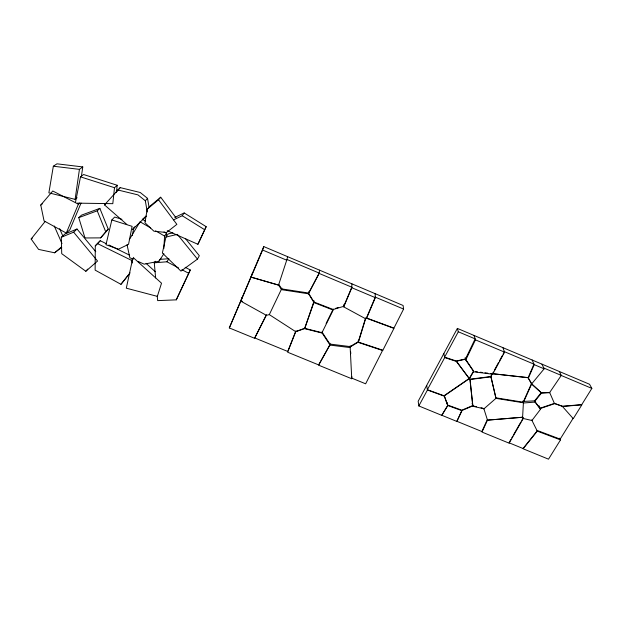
<?xml version="1.0" encoding="UTF-8"?>
<svg xmlns="http://www.w3.org/2000/svg" width="623" height="623" viewBox="0 0 623 623"><rect width="100%" height="100%" fill="white"/><g stroke="black" fill="none" stroke-linecap="round" stroke-linejoin="round"><path stroke-width="0.93" d="M106.307 243.702L100.264 240.727L95.288 245.836L95.132 270.125L120.955 284.322L130.082 272.89M329.995 343.304L329.863 345.072L318.626 365.179L351.754 378.753L351.785 376.479M375.101 293.635L375.326 297.646L366.488 318.501L365.685 318.797L343.725 306.866L351.808 287.725L351.878 283.823M350.165 345.812L350.134 347.587L329.863 345.072M343.725 306.866L343.818 304.546M163.841 248.546L164.589 236.078L166.505 233.399L163.997 231.935M166.333 236.249L166.505 233.399M75.523 202.078L80.515 176.854L83.591 174.518L117.194 185.265L114.507 187.71L112.802 203.674L77.307 203.145M116.493 191.775L117.194 185.265M319.147 273.419L351.816 287.211L343.748 306.329L333.212 309.506L313.976 302.023L308.642 293.394L319.147 273.419L319.552 270.164M313.906 302.576L333.173 310.067L321.834 332.994L304.631 328.671L314.124 300.87M82.773 166.933L56.981 163.826L53.337 166.216L48.874 192.842L75.103 199.368L79.44 169.363L82.773 166.933L81.379 176.504M242.168 297.21L240.797 301.143L266.395 315.324L269.307 314.623L295.769 331.709L304.647 328.547L313.922 302.451L308.58 293.815L308.922 291.494M160.711 197.218L149.497 206.563L147.199 209.211L144.933 222.73L153.936 231.211L166.473 232.504L176.862 224.366L158.522 199.773L160.711 197.218L175.99 217.762M132.263 235.541L133.758 228.049M132.676 258.747L126.298 288.176L157.346 296.369L161.521 283.2L134.171 258.42L132.676 258.747L133.743 257.354M172.883 232.792L168.171 233.913L165.928 237.083L162.362 253.008L180.958 271.122L197.46 259.121L199.321 255.718L185.49 238.64M281.946 288.153L269.307 314.623M111.852 219.942L105.965 244.73L118.479 249.177L128.54 244.317L132.107 226.344L111.852 219.942L114.671 217.038L121.952 219.335M287.616 256.668L286.767 260.219L262.626 250.033L263.778 246.591L403.097 305.472L403.587 309.07L393.931 328.111L366.472 317.956L375.295 297.132L403.587 309.07M365.662 317.785L358.342 341.669L350.149 346.59L329.941 344.075L321.943 331.927M358.342 342.424L365.685 318.501L366.48 318.213L393.954 328.376L382.717 350.539L358.342 342.424L358.334 340.174M308.58 293.815L281.588 289.679L278.543 285.093L251.046 277.142L252.323 273.419M266.535 314.779L254.612 338.297L229.311 327.932L263.778 246.591M295.925 330.79L287.748 351.465L254.714 337.931L266.2 315.269M78.373 204.18L52.768 191.004L40.76 205.053L44.069 220.916L66.287 233.064L78.373 204.18L79.744 203.012M81.052 203.059L69.815 229.848L66.287 233.064M229.311 327.932L262.626 250.033M532.128 359.993L534.199 364.642L528.327 378.216L531.769 383.768L544.136 368.839L541.955 364.151M167.268 230.689L197.904 244.294L206.166 226.671L184.198 212.949L174.759 217.435M206.166 226.671L197.904 244.294M157.245 295.894L157.666 300.621L176.278 299.85L190.288 269.985L185.163 267.267M190.288 269.985L176.278 299.85M487.334 419.622L481.852 431.521L456.838 421.273L461.9 410.51L472.81 405.892L476.463 406.718M502.862 347.626L504.591 352.151L492.645 374.205L473.83 371.83L465.755 359.993L475.45 339.854L474.056 335.454M326.125 323.462L333.243 309.063M554.447 403.502L562.242 406.274L581.757 404.623L591.85 388.394L589.553 384.266L457.368 328.407L418.173 401.243L418.827 405.947L441.777 415.354L447.735 405.604L447.104 402.544M458.302 331.771L444.612 357.143L456.324 360.997L465.474 358.98L475.139 338.881L458.302 331.771L457.368 328.407M444.713 357.586L427.386 389.694L444.285 395.862L469.29 378.659L456.433 361.449L444.713 357.586L443.817 353.584M418.827 405.947L427.44 390.006L426.677 385.435M473.698 371.386L469.376 378.807L469.976 379.212L490.877 376.526L493.393 372.017M494.312 370.319L498.447 362.695M499.366 360.997L502.115 355.912M503.034 354.214L503.952 352.525M509.466 441.941L510.891 439.456M511.833 437.798L512.784 436.147M513.734 434.488L520.844 422.075M521.794 420.416L523.211 417.932M129.288 239.668L140.027 221.765L150.673 227.971M491.64 375.015L490.823 376.347L495.846 397.809L523.172 402.201L523.655 401.843L531.614 384.087L528.063 377.6L492.458 373.683M573.098 418.337L560.17 439.129L536.979 430.376M560.505 439.9L548.513 459.174L523.133 448.778L537.267 431.139L560.505 439.9L559.765 438.179M155.633 277.936L154.27 262.805L166.933 261.785L168.934 258.677L160.267 259.378M138.267 261.52L144.17 264.16L158.943 261.224L163.904 253.748M158.943 261.224L160.898 258.327M154.27 262.805L155.345 261.255M173.56 219.857L182.235 215.737L184.198 212.949M120.955 284.322L129.039 274.167M539.004 405.752L540.476 409.303L531.925 420.502L523.429 418.516L522.588 417.457L523.398 402.785L496.033 398.385M132.349 263.007L131.585 260.383L132.761 258.856M61.739 247.292L54.653 252.798L38.587 249.41L31.15 238.998L44.981 221.64M100.63 237.877L108.231 229.108L99.851 208.37L81.558 215.122L78.763 217.637L84.783 237.324L85.748 237.963L100.63 237.877L108.231 229.108M134.88 226.772L132.574 229.466L146.389 216.126M126.812 224.42L104.493 204.881L120.192 187.616L140.245 192.507L147.519 198.34L149.131 207.599M115.831 192.554L120.192 187.616M95.778 251.715L77.018 229.007L64.839 234.061L61.319 237.27L61.724 253.678L85.826 271.262L87.734 269.12M147.277 211.991L145.315 200.77L147.519 198.34M95.288 245.836L100.264 240.727M142.41 219.498L145.837 216.197M54.653 252.798L61.49 246.988M104.493 204.881L105.809 203.651M78.763 217.637L97.235 210.831L99.851 208.37M61.319 237.27L73.639 232.169L77.018 229.007M85.826 271.262L97.554 261.037L73.639 232.169M483.907 408.867L496.001 398.292L490.979 376.814L470.061 379.5L472.919 406.282L483.884 408.774M31.15 238.998L32.451 237.916M147.199 209.211L158.522 199.773M75.103 199.368L77.104 197.717M40.76 205.053L42.309 203.885M358.342 342.074L350.142 346.995L351.754 378.753M303.79 328.648L295.808 331.498L287.616 352.205L318.649 364.914L329.886 344.815L321.873 332.651L305.589 328.562M540.04 408.244L554.392 403.385L562.18 406.157L573.253 418.664L581.859 404.825L562.335 406.476M335.875 308.268L338.499 307.474M165.928 237.083L177.36 234.365L197.46 259.121M522.51 417.239L487.482 420.12L482 432.066L509.123 443.171L523.359 418.329L522.518 417.27L487.49 420.151L483.767 408.377M549.618 392.412L541.301 392.833L531.52 383.861M549.743 392.7L541.426 393.121L534.775 401.344L540.164 408.556L554.532 403.688L549.665 392.513L561.284 375.404L543.747 368.006M540.476 409.303L535.079 402.084L523.476 403.003L522.767 401.142M53.337 166.216L79.44 169.363M475.575 371.62L477.459 371.861M480.278 372.211L482.155 372.453M484.974 372.811L487.793 373.161M490.613 373.52L528.117 377.725L533.981 364.159L504.412 351.676M481.026 407.754L482.856 408.166M117.692 189.945L137.963 194.882L145.315 200.77M251.061 277.11L278.543 285.093L286.946 259.472L319.186 273.084L308.697 293.036L281.767 288.908L278.738 284.322M80.515 176.854L114.507 187.71M359.245 342.37L382.693 350.181L365.639 383.807L351.761 378.122M427.44 390.006L444.347 396.181L447.735 405.604M508.991 442.766L523.047 448.521L537.174 430.89L531.699 419.918M591.85 388.394L561.331 375.505L559.329 371.487M475.45 339.854L504.591 352.151M534.199 364.642L544.136 368.839M351.808 287.725L375.326 297.646M133.205 259.254L129.833 257.743L127.045 244.675M108.9 244.979L129.623 255.196M97.538 243.632L131.585 260.383M166.933 261.785L178.552 267.929M181.869 269.689L188.512 273.193M240.976 300.613L242.627 301.532M142.208 219.21L145.556 221.173M155.586 230.829L164.589 236.078M182.235 215.737L204.461 229.607M469.275 378.426L469.874 378.831L472.732 405.573L461.83 410.191L447.618 405.028L444.238 395.613L469.283 378.449L473.597 371.028L465.545 359.214L456.386 361.231L469.228 378.441M146.062 263.342L155.298 271.729M54.279 226.009L61.996 243.562M59.606 228.633L63.04 236.46M534.378 400.371L535.079 402.084M97.235 210.831L105.715 231.756M465.124 357.688L465.755 359.993M472.109 403.213L472.81 405.892M350.663 351.839L350.765 353.763M531.442 383.675L523.491 401.422L534.581 400.862L541.223 392.646L531.442 383.675M461.939 410.682L456.877 421.452L441.762 415.253L447.719 405.511L461.939 410.682"/></g></svg>
